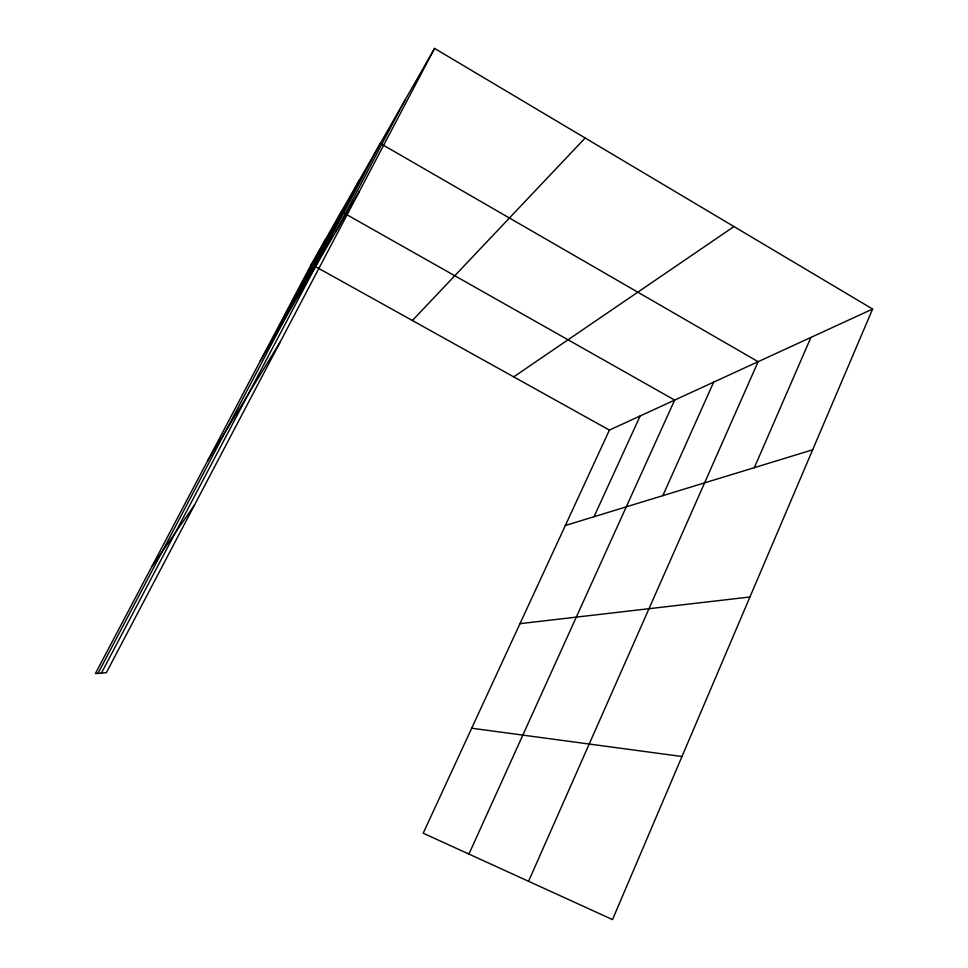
<?xml version="1.0" encoding="UTF-8"?>
<svg xmlns="http://www.w3.org/2000/svg" width="968" height="968" viewBox="0 0 968 968"><rect width="100%" height="100%" fill="white"/><g stroke="black" fill="none" stroke-linecap="round" stroke-linejoin="round"><path stroke-width="1.45" d="M872.604 309.046L612.514 919.6L423.197 833.206L609.404 430.094L872.604 309.046L434.559 48.4L311.285 264.288L95.396 673.583L106.335 672.7L434.559 48.4M754.338 467.653L810.93 337.409M528.564 881.291L758.125 361.693L380.303 143.409L101.422 673.099M662.826 495.664L713.67 382.142M468.923 854.066L674.66 400.086L341.365 211.605L97.998 673.377M594.013 516.731L640.15 415.95M335.557 232.175L405.205 99.801M271.56 341.692L325.417 239.532M298.809 295.058L359.503 179.842M260.295 360.955L359.285 191.579M207.769 460.538L280.321 341.777M151.746 566.764L194.447 505.114M412.38 320.517L585.156 138.013M513.706 376.867L733.962 226.56M565.336 525.503L812.636 449.805M519.985 623.658L749.934 596.99M471.694 728.226L681.98 756.516M311.285 264.288L609.404 430.094"/></g></svg>
